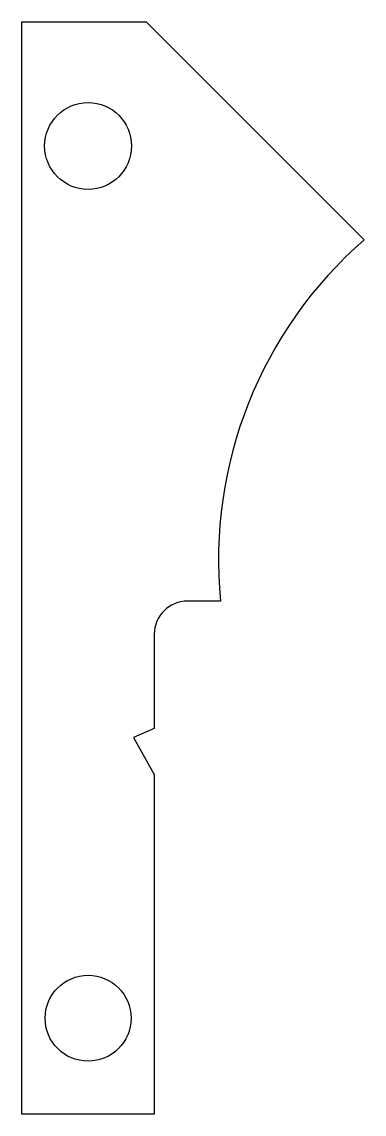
# Model space of a CAD drawing. Header units: millimetres. Extents: x -870 to -828, y -2 to 130.
import ezdxf

# ---------------------------------------------------------------- set-up
doc = ezdxf.new("R2010")
doc.units = ezdxf.units.MM

msp = doc.modelspace()

# ---------------------------------------------------------------- linework, layer by layer
at = {"color": 7, "linetype": 'Continuous', "lineweight": 25}
for p, q in [((-869.6, -2.2), (-869.6, 129.8)), ((-869.6, 129.8), (-854.6, 129.8)), ((-854.6, 129.8), (-828.25, 103.45)), ((-845.61, 59.8), (-849.6, 59.8)), ((-853.6, 55.8), (-853.6, 44.4)), ((-853.6, 44.4), (-856.1, 43.3)), ((-856.1, 43.3), (-853.6, 38.83)), ((-853.6, 38.83), (-853.6, -2.2)), ((-853.6, -2.2), (-869.6, -2.2))]:
    msp.add_line(p, q, dxfattribs=at)
for centre, radius in [((-861.6, 114.8), 5.25), ((-861.6, 9.39), 5.19)]:
    msp.add_circle(centre, radius, dxfattribs=at)
for centre, radius, start, end in [((-794.6, 64.8), 51.25, 131.0442, 185.5987), ((-849.6, 55.8), 4, 90, 180)]:
    msp.add_arc(centre, radius, start, end, dxfattribs=at)

doc.saveas('drawing.dxf')
